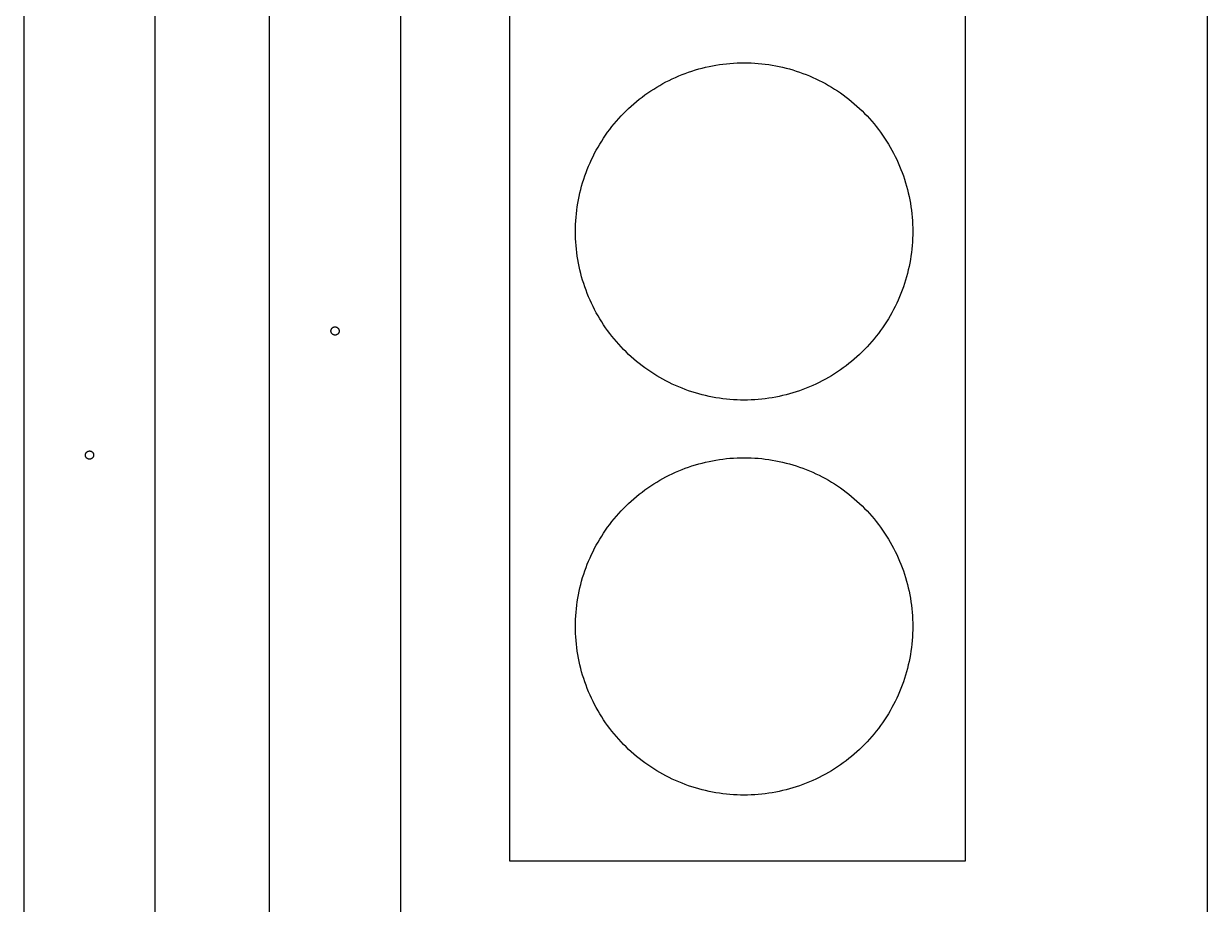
# Model space of a CAD drawing. Extents: x 0 to 2439, y 0 to 1219.
# Drawn here: x 1640 to 2096.8, y 436.4 to 776.2 of the extents above; entities that cross this region are included whole.
import ezdxf

# ---------------------------------------------------------------- set-up
doc = ezdxf.new("R2010")
doc.units = 0
doc.layers.add('Layer_1', color=7, linetype='CONTINUOUS')

msp = doc.modelspace()

# ---------------------------------------------------------------- linework, layer by layer
at = {"layer": 'Layer_1', "color": 7}
for p, q in [((1640.011113, 1143.141111), (1640.011113, 76.341111)), ((1690.811113, 76.341111), (1690.811113, 1143.141111)), ((1734.769013, 962.435808), (1734.769013, 403.635808)), ((1785.569013, 408.124807), (1785.569013, 962.435808)), ((1827.528674, 933.844039), (1827.528674, 453.154119)), ((2003.423674, 453.154119), (2003.423674, 933.844039)), ((2096.775407, 874.52001), (2096.775407, 320.209009)), ((1897.902986, 757.944128), (1899.203776, 758.354112)), ((1899.203776, 758.354112), (1900.512864, 758.734124)), ((1900.512864, 758.734124), (1901.829572, 759.084108)), ((1901.829572, 759.084108), (1903.153364, 759.414111)), ((1903.153364, 759.414111), (1904.483674, 759.704122)), ((1904.483674, 759.704122), (1905.819968, 759.974124)), ((1905.819968, 759.974124), (1907.161568, 760.214126)), ((1907.161568, 760.214126), (1908.507966, 760.434118)), ((1908.507966, 760.434118), (1909.858568, 760.61412)), ((1909.858568, 760.61412), (1911.212671, 760.774111)), ((1911.212671, 760.774111), (1912.569764, 760.904131)), ((1912.569764, 760.904131), (1913.929285, 761.004122)), ((1913.929285, 761.004122), (1915.290584, 761.074114)), ((1915.290584, 761.074114), (1916.653068, 761.114133)), ((1916.653068, 761.114133), (1918.016174, 761.12401)), ((1918.016174, 761.124123), (1919.379279, 761.114246)), ((1919.379279, 761.114133), (1920.741763, 761.074114)), ((1920.741763, 761.074114), (1922.103062, 761.004122)), ((1922.103062, 761.004122), (1923.462583, 760.904131)), ((1923.462583, 760.904131), (1924.819676, 760.774111)), ((1924.819676, 760.774111), (1926.173779, 760.61412)), ((1926.173779, 760.61412), (1927.524381, 760.434118)), ((1927.524381, 760.434118), (1928.870666, 760.214126)), ((1928.870666, 760.214126), (1930.212689, 759.974124)), ((1930.212689, 759.974124), (1931.548673, 759.704122)), ((1931.548673, 759.704122), (1932.878673, 759.414111)), ((1932.878673, 759.414111), (1934.202662, 759.084108)), ((1934.202662, 759.084108), (1935.51968, 758.734124)), ((1935.51968, 758.734124), (1936.828684, 758.354112)), ((1936.828684, 758.354112), (1938.129672, 757.944128)), ((1886.659986, 753.07413), (1887.861378, 753.724116)), ((1887.861378, 753.724116), (1889.075978, 754.34413)), ((1889.075978, 754.34413), (1890.303278, 754.934115)), ((1890.303278, 754.934115), (1891.542685, 755.504119)), ((1891.542685, 755.504119), (1892.793776, 756.044123)), ((1892.793776, 756.044123), (1894.055874, 756.554127)), ((1894.055874, 756.554127), (1895.32847, 757.044121)), ((1895.32847, 757.044121), (1896.611086, 757.504115)), ((1896.611086, 757.504115), (1897.902986, 757.944128)), ((1938.129672, 757.944128), (1939.421685, 757.504115)), ((1939.421685, 757.504115), (1940.703679, 757.044121)), ((1940.703679, 757.044121), (1941.976671, 756.554127)), ((1941.976671, 756.554127), (1943.238684, 756.044123)), ((1943.238684, 756.044123), (1944.489662, 755.504119)), ((1944.489662, 755.504119), (1945.728674, 754.934115)), ((1945.728674, 754.934115), (1946.95668, 754.34413)), ((1946.95668, 754.34413), (1948.170687, 753.724116)), ((1948.170687, 753.724116), (1949.372671, 753.07413)), ((1879.758665, 748.694125), (1880.869887, 749.484122)), ((1880.869887, 749.484122), (1881.99728, 750.254109)), ((1881.99728, 750.254109), (1883.140562, 750.994124)), ((1883.140562, 750.994124), (1884.299085, 751.714129)), ((1884.299085, 751.714129), (1885.472367, 752.404106)), ((1885.472367, 752.404106), (1886.659986, 753.07413)), ((1949.372671, 753.07413), (1950.55967, 752.404106)), ((1950.55967, 752.404106), (1951.733686, 751.714129)), ((1951.733686, 751.714129), (1952.891672, 750.994124)), ((1952.891672, 750.994124), (1954.034672, 750.254109)), ((1954.034672, 750.254109), (1955.162686, 749.484122)), ((1955.162686, 749.484122), (1956.273682, 748.694125)), ((1874.464176, 744.414112), (1875.486668, 745.314119)), ((1875.486668, 745.314119), (1876.52787, 746.194116)), ((1876.52787, 746.194116), (1877.587163, 747.054132)), ((1877.587163, 747.054132), (1878.664377, 747.884119)), ((1878.664377, 747.884119), (1879.758665, 748.694125)), ((1956.273682, 748.694125), (1957.367688, 747.884119)), ((1957.367688, 747.884119), (1958.444676, 747.054132)), ((1958.444676, 747.054132), (1959.504675, 746.194116)), ((1959.504675, 746.194116), (1960.54568, 745.314119)), ((1960.54568, 745.314119), (1961.568679, 744.414112)), ((1869.646784, 739.594124), (1870.569369, 740.594122)), ((1870.569369, 740.594122), (1871.512979, 741.584129)), ((1871.512979, 741.584129), (1872.47688, 742.544108)), ((1872.47688, 742.544108), (1873.460679, 743.484106)), ((1873.460679, 743.484106), (1874.464176, 744.414112)), ((1961.568679, 744.414112), (1962.571668, 743.484106)), ((1962.571668, 743.484106), (1963.555664, 742.544108)), ((1963.555664, 742.544108), (1964.519679, 741.584129)), ((1964.519679, 741.584129), (1965.462668, 740.594122)), ((1965.462668, 740.594122), (1966.385676, 739.594124)), ((1865.359264, 734.294132), (1866.172064, 735.394121)), ((1866.172064, 735.394121), (1867.007583, 736.474129)), ((1867.007583, 736.474129), (1867.865369, 737.534127)), ((1867.865369, 737.534127), (1868.745282, 738.574116)), ((1868.745282, 738.574116), (1869.646784, 739.594124)), ((1966.385676, 739.594124), (1967.28667, 738.574116)), ((1967.28667, 738.574116), (1968.166667, 737.534127)), ((1968.166667, 737.534127), (1969.024679, 736.474129)), ((1969.024679, 736.474129), (1969.860678, 735.394121)), ((1969.860678, 735.394121), (1970.672688, 734.294132)), ((1862.342676, 729.754107), (1863.060988, 730.914125)), ((1863.060988, 730.914125), (1863.803373, 732.064124)), ((1863.803373, 732.064124), (1864.569578, 733.184123)), ((1864.569578, 733.184123), (1865.359264, 734.294132)), ((1970.672688, 734.294132), (1971.462684, 733.184123)), ((1971.462684, 733.184123), (1972.228664, 732.064124)), ((1972.228664, 732.064124), (1972.97167, 730.914125)), ((1972.97167, 730.914125), (1973.689672, 729.754107)), ((1860.33537, 726.194128), (1860.97957, 727.394109)), ((1860.97957, 727.394109), (1861.648776, 728.584127)), ((1861.648776, 728.584127), (1862.342676, 729.754107)), ((1973.689672, 729.754107), (1974.383684, 728.584127)), ((1974.383684, 728.584127), (1975.052664, 727.394109)), ((1975.052664, 727.394109), (1975.696667, 726.194128)), ((1858.014374, 721.264129), (1858.555761, 722.51412)), ((1858.555761, 722.51412), (1859.123282, 723.754119)), ((1859.123282, 723.754119), (1859.71657, 724.984128)), ((1859.71657, 724.984128), (1860.33537, 726.194128)), ((1975.696667, 726.194128), (1976.315665, 724.984128)), ((1976.315665, 724.984128), (1976.90867, 723.754119)), ((1976.90867, 723.754119), (1977.47667, 722.51412)), ((1977.47667, 722.51412), (1978.017662, 721.264129)), ((1856.114285, 716.154129), (1856.549077, 717.44411)), ((1856.549077, 717.44411), (1857.010764, 718.73412)), ((1857.010764, 718.73412), (1857.499375, 720.00412)), ((1857.499375, 720.00412), (1858.014374, 721.264129)), ((1978.017662, 721.264129), (1978.532661, 720.00412)), ((1978.532661, 720.00412), (1979.021668, 718.73412)), ((1979.021668, 718.73412), (1979.483666, 717.44411)), ((1979.483666, 717.44411), (1979.917667, 716.154129)), ((1854.973486, 712.224128), (1855.326377, 713.54411)), ((1855.326377, 713.54411), (1855.706672, 714.854129)), ((1855.706672, 714.854129), (1856.114285, 716.154129)), ((1979.917667, 716.154129), (1980.325676, 714.854129)), ((1980.325676, 714.854129), (1980.705688, 713.54411)), ((1980.705688, 713.54411), (1981.058663, 712.224128)), ((1853.840167, 706.894107), (1854.08158, 708.234127)), ((1854.08158, 708.234127), (1854.350989, 709.574118)), ((1854.350989, 709.574118), (1854.648366, 710.904118)), ((1854.648366, 710.904118), (1854.973486, 712.224128)), ((1981.058663, 712.224128), (1981.38367, 710.904118)), ((1981.38367, 710.904118), (1981.681669, 709.574118)), ((1981.681669, 709.574118), (1981.950683, 708.234127)), ((1981.950683, 708.234127), (1982.192688, 706.894107)), ((1853.285177, 702.844106), (1853.441866, 704.204106)), ((1853.441866, 704.204106), (1853.626863, 705.554116)), ((1853.626863, 705.554116), (1853.840167, 706.894107)), ((1982.192688, 706.894107), (1982.405682, 705.554116)), ((1982.405682, 705.554116), (1982.590678, 704.204106)), ((1982.590678, 704.204106), (1982.746662, 702.844106)), ((1852.985767, 698.764132), (1853.057085, 700.124132)), ((1853.057085, 700.124132), (1853.156963, 701.484105)), ((1853.156963, 701.484105), (1853.285177, 702.844106)), ((1982.746662, 702.844106), (1982.875666, 701.484105)), ((1982.875666, 701.484105), (1982.975686, 700.124132)), ((1982.975686, 700.124132), (1983.046665, 698.764132)), ((1852.942982, 694.674111), (1852.928589, 696.04413)), ((1852.928674, 696.04413), (1852.943067, 697.404131)), ((1852.942982, 697.404131), (1852.985767, 698.764132)), ((1852.985767, 693.31411), (1852.942982, 694.674111)), ((1983.046665, 698.764132), (1983.089675, 697.404131)), ((1983.089675, 694.674111), (1983.046665, 693.31411)), ((1983.103674, 696.04413), (1983.089562, 694.674111)), ((1983.089675, 697.404131), (1983.103786, 696.04413)), ((1853.057085, 691.95411), (1852.985767, 693.31411)), ((1853.156963, 690.594109), (1853.057085, 691.95411)), ((1853.285177, 689.234108), (1853.156963, 690.594109)), ((1982.875666, 690.594109), (1982.746662, 689.234108)), ((1982.975686, 691.95411), (1982.875666, 690.594109)), ((1983.046665, 693.31411), (1982.975686, 691.95411)), ((1853.441866, 687.884126), (1853.285177, 689.234108)), ((1853.626863, 686.534116), (1853.441866, 687.884126)), ((1853.840167, 685.184106), (1853.626863, 686.534116)), ((1854.08158, 683.844115), (1853.840167, 685.184106)), ((1982.192688, 685.184106), (1981.950683, 683.844115)), ((1982.405682, 686.534116), (1982.192688, 685.184106)), ((1982.590678, 687.884126), (1982.405682, 686.534116)), ((1982.746662, 689.234108), (1982.590678, 687.884126)), ((1854.350989, 682.514115), (1854.08158, 683.844115)), ((1854.648366, 681.174124), (1854.350989, 682.514115)), ((1854.973486, 679.854114), (1854.648366, 681.174124)), ((1981.38367, 681.174124), (1981.058663, 679.854114)), ((1981.681669, 682.514115), (1981.38367, 681.174124)), ((1981.950683, 683.844115), (1981.681669, 682.514115)), ((1855.326377, 678.534132), (1854.973486, 679.854114)), ((1855.706672, 677.234132), (1855.326377, 678.534132)), ((1856.114285, 675.924113), (1855.706672, 677.234132)), ((1980.325676, 677.234132), (1979.917667, 675.924113)), ((1980.705688, 678.534132), (1980.325676, 677.234132)), ((1981.058663, 679.854114), (1980.705688, 678.534132)), ((1856.549077, 674.634132), (1856.114285, 675.924113)), ((1857.010764, 673.354113), (1856.549077, 674.634132)), ((1857.499375, 672.084113), (1857.010764, 673.354113)), ((1858.014374, 670.824132), (1857.499375, 672.084113)), ((1978.532661, 672.084113), (1978.017662, 670.824132)), ((1979.021668, 673.354113), (1978.532661, 672.084113)), ((1979.483666, 674.634132), (1979.021668, 673.354113)), ((1979.917667, 675.924113), (1979.483666, 674.634132)), ((1858.555761, 669.564122), (1858.014374, 670.824132)), ((1859.123282, 668.324123), (1858.555761, 669.564122)), ((1859.71657, 667.104132), (1859.123282, 668.324123)), ((1860.33537, 665.884114), (1859.71657, 667.104132)), ((1976.315665, 667.104132), (1975.696667, 665.884114)), ((1976.90867, 668.324123), (1976.315665, 667.104132)), ((1977.47667, 669.564122), (1976.90867, 668.324123)), ((1978.017662, 670.824132), (1977.47667, 669.564122)), ((1860.97957, 664.684105), (1860.33537, 665.884114)), ((1861.648776, 663.494115), (1860.97957, 664.684105)), ((1862.342676, 662.324106), (1861.648776, 663.494115)), ((1863.060988, 661.164117), (1862.342676, 662.324106)), ((1973.689672, 662.324106), (1972.97167, 661.164117)), ((1974.383684, 663.494115), (1973.689672, 662.324106)), ((1975.052664, 664.684105), (1974.383684, 663.494115)), ((1975.696667, 665.884114), (1975.052664, 664.684105)), ((1758.58902, 657.76882), (1758.598898, 657.867795)), ((1758.58902, 657.6688), (1758.58902, 657.76882)), ((1758.599011, 657.867795), (1758.619049, 657.965811)), ((1758.619021, 657.965811), (1758.649021, 658.062811)), ((1758.649021, 658.062811), (1758.679021, 658.157807)), ((1758.679021, 658.157807), (1758.709021, 658.250799)), ((1758.709021, 658.250799), (1758.749012, 658.341815)), ((1758.749012, 658.341815), (1758.799022, 658.429812)), ((1758.799022, 658.429812), (1758.849003, 658.514818)), ((1758.849003, 658.514818), (1758.909004, 658.595815)), ((1758.909004, 658.595815), (1758.969004, 658.672806)), ((1758.969004, 658.672806), (1759.039024, 658.746804)), ((1759.039024, 658.746804), (1759.109015, 658.815808)), ((1759.109015, 658.815808), (1759.189025, 658.879816)), ((1759.189025, 658.879816), (1759.269007, 658.939816)), ((1759.269007, 658.939816), (1759.349017, 658.993805)), ((1759.349017, 658.993805), (1759.439017, 659.042799)), ((1759.439017, 659.042799), (1759.529018, 659.08581)), ((1759.529018, 659.08581), (1759.619019, 659.123797)), ((1759.619019, 659.123797), (1759.71901, 659.155801)), ((1759.71901, 659.155801), (1759.809011, 659.181765)), ((1759.809011, 659.181793), (1759.909002, 659.200702)), ((1759.909002, 659.200815), (1760.009021, 659.214926)), ((1760.009021, 659.214813), (1760.109013, 659.221869)), ((1760.109013, 659.221813), (1760.209004, 659.221813)), ((1760.209004, 659.2228), (1760.309024, 659.21772)), ((1760.309024, 659.217805), (1760.409015, 659.205669)), ((1760.409015, 659.205811), (1760.499016, 659.188877)), ((1760.499016, 659.188821), (1760.599007, 659.164832)), ((1760.599007, 659.164804), (1760.698998, 659.134803)), ((1760.698998, 659.134803), (1760.788999, 659.09882)), ((1760.788999, 659.09882), (1760.879, 659.057813)), ((1760.879, 659.057813), (1760.969, 659.010795)), ((1760.969, 659.010795), (1761.04901, 658.957794)), ((1761.04901, 658.957794), (1761.12902, 658.899797)), ((1761.12902, 658.899797), (1761.209002, 658.837793)), ((1761.209002, 658.837793), (1761.289012, 658.769805)), ((1761.289012, 658.769805), (1761.349013, 658.697811)), ((1761.349013, 658.697811), (1761.419004, 658.621808)), ((1761.419004, 658.621808), (1761.479004, 658.541798)), ((1761.479004, 658.541798), (1761.529014, 658.457809)), ((1761.529014, 658.457809), (1761.579024, 658.3708)), ((1761.579024, 658.3708), (1761.629005, 658.281815)), ((1761.629005, 658.281815), (1761.659005, 658.188795)), ((1761.659005, 658.188795), (1761.689006, 658.094815)), ((1761.689006, 658.094815), (1761.719006, 657.998803)), ((1761.719006, 657.998803), (1761.739044, 657.900815)), ((1761.739015, 657.900815), (1761.748893, 657.801811)), ((1761.749006, 657.801811), (1761.758884, 657.70182)), ((1863.803373, 660.024108), (1863.060988, 661.164117)), ((1864.569578, 658.894119), (1863.803373, 660.024108)), ((1865.359264, 657.78411), (1864.569578, 658.894119)), ((1866.172064, 656.694112), (1865.359264, 657.78411)), ((1970.672688, 657.78411), (1969.860678, 656.694112)), ((1971.462684, 658.894119), (1970.672688, 657.78411)), ((1972.228664, 660.024108), (1971.462684, 658.894119)), ((1972.97167, 661.164117), (1972.228664, 660.024108)), ((1758.58902, 657.569797), (1758.58902, 657.6688)), ((1758.599011, 657.469805), (1758.589133, 657.569797)), ((1758.609002, 657.370802), (1758.599011, 657.469805)), ((1758.629011, 657.272814), (1758.608973, 657.370802)), ((1758.659011, 657.176802), (1758.629011, 657.272814)), ((1758.689012, 657.082794), (1758.659011, 657.176802)), ((1758.719012, 656.989802), (1758.689012, 657.082794)), ((1758.769022, 656.900817), (1758.719012, 656.989802)), ((1758.819003, 656.813808), (1758.769022, 656.900817)), ((1758.869013, 656.729819), (1758.819003, 656.813808)), ((1758.929013, 656.649809), (1758.869013, 656.729819)), ((1758.999005, 656.573806), (1758.929013, 656.649809)), ((1759.059005, 656.501811), (1758.999005, 656.573806)), ((1759.139015, 656.433796), (1759.059005, 656.501811)), ((1759.209006, 656.37182), (1759.139015, 656.433796)), ((1759.299007, 656.313795), (1759.209006, 656.37182)), ((1759.379017, 656.260793), (1759.299007, 656.313795)), ((1759.469017, 656.213803), (1759.379017, 656.260793)), ((1759.559018, 656.172797), (1759.469017, 656.213803)), ((1759.649019, 656.136813), (1759.559018, 656.172797)), ((1759.74901, 656.106813), (1759.649019, 656.136813)), ((1759.839011, 656.082796), (1759.74901, 656.106785)), ((1759.939002, 656.065806), (1759.839011, 656.082739)), ((1760.039022, 656.053812), (1759.939002, 656.065947)), ((1760.139013, 656.048816), (1760.039022, 656.053896)), ((1760.239004, 656.049804), (1760.139013, 656.049804)), ((1760.339024, 656.056803), (1760.239004, 656.049748)), ((1760.439015, 656.070801), (1760.339024, 656.05669)), ((1760.539007, 656.089795), (1760.439015, 656.070886)), ((1760.629007, 656.115816), (1760.539007, 656.089851)), ((1760.728999, 656.14782), (1760.629007, 656.115816)), ((1760.818999, 656.185807), (1760.728999, 656.14782)), ((1760.909, 656.228818), (1760.818999, 656.185807)), ((1760.999001, 656.277811), (1760.909, 656.228818)), ((1761.079011, 656.331801), (1760.999001, 656.277811)), ((1761.159021, 656.391801), (1761.079011, 656.331801)), ((1761.239002, 656.455809), (1761.159021, 656.391801)), ((1761.309022, 656.524812), (1761.239002, 656.455809)), ((1761.379013, 656.598811), (1761.309022, 656.524812)), ((1761.439013, 656.675801), (1761.379013, 656.598811)), ((1761.499014, 656.756799), (1761.439013, 656.675801)), ((1761.549023, 656.841804), (1761.499014, 656.756799)), ((1761.599005, 656.929801), (1761.549023, 656.841804)), ((1761.639024, 657.020818), (1761.599005, 656.929801)), ((1761.669024, 657.11381), (1761.639024, 657.020818)), ((1761.699025, 657.208806), (1761.669024, 657.11381)), ((1761.729025, 657.305806), (1761.699025, 657.208806)), ((1761.749006, 657.403793), (1761.728968, 657.305806)), ((1761.758997, 657.502797), (1761.749119, 657.403793)), ((1761.758997, 657.70182), (1761.758997, 657.602817)), ((1761.758997, 657.602817), (1761.758997, 657.502797)), ((1867.007583, 655.614132), (1866.172064, 656.694112)), ((1867.865369, 654.554105), (1867.007583, 655.614132)), ((1868.745282, 653.514116), (1867.865369, 654.554105)), ((1869.646784, 652.494109), (1868.745282, 653.514116)), ((1967.28667, 653.514116), (1966.385676, 652.494109)), ((1968.166667, 654.554105), (1967.28667, 653.514116)), ((1969.024679, 655.614132), (1968.166667, 654.554105)), ((1969.860678, 656.694112), (1969.024679, 655.614132)), ((1870.569369, 651.48412), (1869.646784, 652.494109)), ((1871.512979, 650.504132), (1870.569369, 651.48412)), ((1872.47688, 649.534106), (1871.512979, 650.504132)), ((1873.460679, 648.594108), (1872.47688, 649.534106)), ((1963.555664, 649.534106), (1962.571668, 648.594108)), ((1964.519679, 650.504132), (1963.555664, 649.534106)), ((1965.462668, 651.48412), (1964.519679, 650.504132)), ((1966.385676, 652.494109), (1965.462668, 651.48412)), ((1874.464176, 647.67412), (1873.460679, 648.594108)), ((1875.486668, 646.774114), (1874.464176, 647.67412)), ((1876.52787, 645.894116), (1875.486668, 646.774114)), ((1877.587163, 645.034129), (1876.52787, 645.894116)), ((1878.664377, 644.194123), (1877.587163, 645.034129)), ((1879.758665, 643.384117), (1878.664377, 644.194123)), ((1957.367688, 644.194123), (1956.273682, 643.384117)), ((1958.444676, 645.034129), (1957.367688, 644.194123)), ((1959.504675, 645.894116), (1958.444676, 645.034129)), ((1960.54568, 646.774114), (1959.504675, 645.894116)), ((1961.568679, 647.67412), (1960.54568, 646.774114)), ((1962.571668, 648.594108), (1961.568679, 647.67412)), ((1880.869887, 642.59412), (1879.758665, 643.384117)), ((1881.99728, 641.824105), (1880.869887, 642.59412)), ((1883.140562, 641.084118), (1881.99728, 641.824105)), ((1884.299085, 640.364113), (1883.140562, 641.084118)), ((1885.472367, 639.674108), (1884.299085, 640.364113)), ((1886.659986, 639.004112), (1885.472367, 639.674108)), ((1950.55967, 639.674108), (1949.372671, 639.004112)), ((1951.733686, 640.364113), (1950.55967, 639.674108)), ((1952.891672, 641.084118), (1951.733686, 640.364113)), ((1954.034672, 641.824105), (1952.891672, 641.084118)), ((1955.162686, 642.59412), (1954.034672, 641.824105)), ((1956.273682, 643.384117), (1955.162686, 642.59412)), ((1887.861378, 638.364117), (1886.659986, 639.004112)), ((1889.075978, 637.744131), (1887.861378, 638.364117)), ((1890.303278, 637.144127), (1889.075978, 637.744131)), ((1891.542685, 636.584113), (1890.303278, 637.144127)), ((1892.793776, 636.044109), (1891.542685, 636.584113)), ((1894.055874, 635.524115), (1892.793776, 636.044109)), ((1895.32847, 635.034121), (1894.055874, 635.524115)), ((1896.611086, 634.574127), (1895.32847, 635.034121)), ((1940.703679, 635.034121), (1939.421685, 634.574127)), ((1941.976671, 635.524115), (1940.703679, 635.034121)), ((1943.238684, 636.044109), (1941.976671, 635.524115)), ((1944.489662, 636.584113), (1943.238684, 636.044109)), ((1945.728674, 637.144127), (1944.489662, 636.584113)), ((1946.95668, 637.744131), (1945.728674, 637.144127)), ((1948.170687, 638.364117), (1946.95668, 637.744131)), ((1949.372671, 639.004112), (1948.170687, 638.364117)), ((1897.902986, 634.144133), (1896.611086, 634.574127)), ((1899.203776, 633.73412), (1897.902986, 634.144133)), ((1900.512864, 633.354108), (1899.203776, 633.73412)), ((1901.829572, 632.994106), (1900.512864, 633.354108)), ((1903.153364, 632.674122), (1901.829572, 632.994106)), ((1904.483674, 632.37412), (1903.153364, 632.674122)), ((1905.819968, 632.104118), (1904.483674, 632.37412)), ((1907.161568, 631.864116), (1905.819968, 632.104118)), ((1908.507966, 631.654114), (1907.161568, 631.864116)), ((1909.858568, 631.464122), (1908.507966, 631.654114)), ((1911.212671, 631.314121), (1909.858568, 631.464122)), ((1912.569764, 631.18413), (1911.212671, 631.314121)), ((1913.929285, 631.08411), (1912.569764, 631.18413)), ((1915.290584, 631.014119), (1913.929285, 631.08411)), ((1916.653068, 630.964109), (1915.290584, 631.014119)), ((1918.016174, 630.954119), (1916.653068, 630.963996)), ((1919.379279, 630.964109), (1918.016174, 630.954119)), ((1920.741763, 631.014119), (1919.379279, 630.964109)), ((1922.103062, 631.08411), (1920.741763, 631.014119)), ((1923.462583, 631.18413), (1922.103062, 631.08411)), ((1924.819676, 631.314121), (1923.462583, 631.18413)), ((1926.173779, 631.464122), (1924.819676, 631.314121)), ((1927.524381, 631.654114), (1926.173779, 631.464122)), ((1928.870666, 631.864116), (1927.524381, 631.654114)), ((1930.212689, 632.104118), (1928.870666, 631.864116)), ((1931.548673, 632.37412), (1930.212689, 632.104118)), ((1932.878673, 632.674122), (1931.548673, 632.37412)), ((1934.202662, 632.994106), (1932.878673, 632.674122)), ((1935.51968, 633.354108), (1934.202662, 632.994106)), ((1936.828684, 633.73412), (1935.51968, 633.354108)), ((1938.129672, 634.144133), (1936.828684, 633.73412)), ((1939.421685, 634.574127), (1938.129672, 634.144133)), ((1663.83112, 609.874122), (1663.840998, 609.973098)), ((1663.83112, 609.774103), (1663.83112, 609.874122)), ((1663.83112, 609.675099), (1663.83112, 609.774103)), ((1663.841111, 609.575108), (1663.831233, 609.675099)), ((1663.841111, 609.973098), (1663.861149, 610.071114)), ((1663.851102, 609.476104), (1663.841111, 609.575108)), ((1663.871111, 609.379105), (1663.851074, 609.476104)), ((1663.861121, 610.071114), (1663.891121, 610.168113)), ((1663.901112, 609.282105), (1663.871111, 609.379105)), ((1663.891121, 610.168113), (1663.921121, 610.263109)), ((1663.931112, 609.188097), (1663.901112, 609.282105)), ((1663.921121, 610.263109), (1663.951121, 610.356102)), ((1663.961112, 609.095104), (1663.931112, 609.188097)), ((1663.951121, 610.356102), (1663.991112, 610.447118)), ((1664.011122, 609.00612), (1663.961112, 609.095104)), ((1663.991112, 610.447118), (1664.041122, 610.535115)), ((1664.061103, 608.919111), (1664.011122, 609.00612)), ((1664.041122, 610.535115), (1664.091104, 610.62012)), ((1664.111113, 608.835121), (1664.061103, 608.919111)), ((1664.091104, 610.62012), (1664.151104, 610.701118)), ((1664.171114, 608.755111), (1664.111113, 608.835121)), ((1664.151104, 610.701118), (1664.211104, 610.778108)), ((1664.241105, 608.679109), (1664.171114, 608.755111)), ((1664.211104, 610.778108), (1664.281124, 610.852107)), ((1664.301105, 608.607114), (1664.241105, 608.679109)), ((1664.281124, 610.852107), (1664.351115, 610.92111)), ((1664.381115, 608.539098), (1664.301105, 608.607114)), ((1664.351115, 610.92111), (1664.431125, 610.985118)), ((1664.451106, 608.477122), (1664.381115, 608.539098)), ((1664.431125, 610.985118), (1664.511107, 611.045119)), ((1664.541107, 608.419098), (1664.451106, 608.477122)), ((1664.511107, 611.045119), (1664.591117, 611.099108)), ((1664.621117, 608.366096), (1664.541107, 608.419098)), ((1664.591117, 611.099108), (1664.681117, 611.148102)), ((1664.711118, 608.319106), (1664.621117, 608.366096)), ((1664.681117, 611.148102), (1664.771118, 611.191112)), ((1664.801118, 608.278099), (1664.711118, 608.319106)), ((1664.771118, 611.191112), (1664.861119, 611.2291)), ((1664.891119, 608.242116), (1664.801118, 608.278099)), ((1664.861119, 611.2291), (1664.96111, 611.261104)), ((1664.99111, 608.212116), (1664.891119, 608.242116)), ((1664.96111, 611.261104), (1665.051111, 611.287068)), ((1665.081111, 608.188099), (1664.99111, 608.212088)), ((1665.051111, 611.287096), (1665.151102, 611.306005)), ((1665.181102, 608.171109), (1665.081111, 608.188042)), ((1665.151102, 611.306118), (1665.251122, 611.320229)), ((1665.281122, 608.159114), (1665.181102, 608.17125)), ((1665.251122, 611.320116), (1665.351113, 611.327172)), ((1665.381113, 608.154119), (1665.281122, 608.159199)), ((1665.351113, 611.327115), (1665.451104, 611.327115)), ((1665.481104, 608.155107), (1665.381113, 608.155107)), ((1665.451104, 611.328103), (1665.551124, 611.323023)), ((1665.581124, 608.162106), (1665.481104, 608.15505)), ((1665.551124, 611.323108), (1665.651115, 611.310972)), ((1665.681115, 608.176104), (1665.581124, 608.161993)), ((1665.651115, 611.311113), (1665.741116, 611.29418)), ((1665.781107, 608.195098), (1665.681115, 608.176189)), ((1665.741116, 611.294124), (1665.841107, 611.270135)), ((1665.871107, 608.221119), (1665.781107, 608.195154)), ((1665.841107, 611.270106), (1665.941098, 611.240106)), ((1665.971099, 608.253123), (1665.871107, 608.221119)), ((1665.941098, 611.240106), (1666.031099, 611.204123)), ((1666.061099, 608.29111), (1665.971099, 608.253123)), ((1666.031099, 611.204123), (1666.1211, 611.163116)), ((1666.1511, 608.33412), (1666.061099, 608.29111)), ((1666.1211, 611.163116), (1666.2111, 611.116098)), ((1666.241101, 608.383114), (1666.1511, 608.33412)), ((1666.2111, 611.116098), (1666.29111, 611.063096)), ((1666.321111, 608.437103), (1666.241101, 608.383114)), ((1666.29111, 611.063096), (1666.37112, 611.006116)), ((1666.401121, 608.497104), (1666.321111, 608.437103)), ((1666.37112, 611.006116), (1666.451102, 610.943096)), ((1666.481102, 608.561112), (1666.401121, 608.497104)), ((1666.451102, 610.943096), (1666.531112, 610.875108)), ((1666.551122, 608.630115), (1666.481102, 608.561112)), ((1666.531112, 610.875108), (1666.591113, 610.803113)), ((1666.621113, 608.704114), (1666.551122, 608.630115)), ((1666.591113, 610.803113), (1666.661104, 610.727111)), ((1666.681113, 608.781104), (1666.621113, 608.704114)), ((1666.661104, 610.727111), (1666.721104, 610.647101)), ((1666.741114, 608.863118), (1666.681113, 608.781104)), ((1666.721104, 610.647101), (1666.771114, 610.563112)), ((1666.791124, 608.947107), (1666.741114, 608.863118)), ((1666.771114, 610.563112), (1666.821124, 610.477118)), ((1666.841105, 609.035104), (1666.791124, 608.947107)), ((1666.821124, 610.477118), (1666.871105, 610.387118)), ((1666.881124, 609.126121), (1666.841105, 609.035104)), ((1666.871105, 610.387118), (1666.901106, 610.294097)), ((1666.911124, 609.219113), (1666.881124, 609.126121)), ((1666.901106, 610.294097), (1666.931106, 610.200117)), ((1666.941125, 609.314109), (1666.911124, 609.219113)), ((1666.931106, 610.200117), (1666.961106, 610.104105)), ((1666.971125, 609.411109), (1666.941125, 609.314109)), ((1666.961106, 610.104105), (1666.981144, 610.006118)), ((1666.991106, 609.509096), (1666.971068, 609.411109)), ((1666.981116, 610.006118), (1666.990993, 609.907114)), ((1666.991106, 609.907114), (1667.000984, 609.808111)), ((1667.001097, 609.6081), (1666.991219, 609.509096)), ((1667.001097, 609.808111), (1667.001097, 609.708119)), ((1667.001097, 609.708119), (1667.001097, 609.6081)), ((1904.483674, 607.304122), (1905.819968, 607.574124)), ((1905.819968, 607.574124), (1907.161568, 607.814126)), ((1907.161568, 607.814126), (1908.507966, 608.034118)), ((1908.507966, 608.034118), (1909.858568, 608.21412)), ((1909.858568, 608.21412), (1911.212671, 608.374111)), ((1911.212671, 608.374111), (1912.569764, 608.504131)), ((1912.569764, 608.504131), (1913.929285, 608.604122)), ((1913.929285, 608.604122), (1915.290584, 608.674114)), ((1915.290584, 608.674114), (1916.653068, 608.714133)), ((1916.653068, 608.714133), (1918.016174, 608.72401)), ((1918.016174, 608.724123), (1919.379279, 608.714246)), ((1919.379279, 608.714133), (1920.741763, 608.674114)), ((1920.741763, 608.674114), (1922.103062, 608.604122)), ((1922.103062, 608.604122), (1923.462583, 608.504131)), ((1923.462583, 608.504131), (1924.819676, 608.374111)), ((1924.819676, 608.374111), (1926.173779, 608.21412)), ((1926.173779, 608.21412), (1927.524381, 608.034118)), ((1927.524381, 608.034118), (1928.870666, 607.814126)), ((1928.870666, 607.814126), (1930.212689, 607.574124)), ((1930.212689, 607.574124), (1931.548673, 607.304122)), ((1890.303278, 602.534115), (1891.542685, 603.104119)), ((1891.542685, 603.104119), (1892.793776, 603.644123)), ((1892.793776, 603.644123), (1894.055874, 604.154127)), ((1894.055874, 604.154127), (1895.32847, 604.644121)), ((1895.32847, 604.644121), (1896.611086, 605.104115)), ((1896.611086, 605.104115), (1897.902986, 605.544128)), ((1897.902986, 605.544128), (1899.203776, 605.954112)), ((1899.203776, 605.954112), (1900.512864, 606.334124)), ((1900.512864, 606.334124), (1901.829572, 606.684108)), ((1901.829572, 606.684108), (1903.153364, 607.014111)), ((1903.153364, 607.014111), (1904.483674, 607.304122)), ((1931.548673, 607.304122), (1932.878673, 607.014111)), ((1932.878673, 607.014111), (1934.202662, 606.684108)), ((1934.202662, 606.684108), (1935.51968, 606.334124)), ((1935.51968, 606.334124), (1936.828684, 605.954112)), ((1936.828684, 605.954112), (1938.129672, 605.544128)), ((1938.129672, 605.544128), (1939.421685, 605.104115)), ((1939.421685, 605.104115), (1940.703679, 604.644121)), ((1940.703679, 604.644121), (1941.976671, 604.154127)), ((1941.976671, 604.154127), (1943.238684, 603.644123)), ((1943.238684, 603.644123), (1944.489662, 603.104119)), ((1944.489662, 603.104119), (1945.728674, 602.534115)), ((1881.99728, 597.854109), (1883.140562, 598.594124)), ((1883.140562, 598.594124), (1884.299085, 599.314129)), ((1884.299085, 599.314129), (1885.472367, 600.004106)), ((1885.472367, 600.004106), (1886.659986, 600.67413)), ((1886.659986, 600.67413), (1887.861378, 601.324116)), ((1887.861378, 601.324116), (1889.075978, 601.94413)), ((1889.075978, 601.94413), (1890.303278, 602.534115)), ((1945.728674, 602.534115), (1946.95668, 601.94413)), ((1946.95668, 601.94413), (1948.170687, 601.324116)), ((1948.170687, 601.324116), (1949.372671, 600.67413)), ((1949.372671, 600.67413), (1950.55967, 600.004106)), ((1950.55967, 600.004106), (1951.733686, 599.314129)), ((1951.733686, 599.314129), (1952.891672, 598.594124)), ((1952.891672, 598.594124), (1954.034672, 597.854109)), ((1875.486668, 592.914119), (1876.52787, 593.794116)), ((1876.52787, 593.794116), (1877.587163, 594.654132)), ((1877.587163, 594.654132), (1878.664377, 595.484119)), ((1878.664377, 595.484119), (1879.758665, 596.294125)), ((1879.758665, 596.294125), (1880.869887, 597.084122)), ((1880.869887, 597.084122), (1881.99728, 597.854109)), ((1954.034672, 597.854109), (1955.162686, 597.084122)), ((1955.162686, 597.084122), (1956.273682, 596.294125)), ((1956.273682, 596.294125), (1957.367688, 595.484119)), ((1957.367688, 595.484119), (1958.444676, 594.654132)), ((1958.444676, 594.654132), (1959.504675, 593.794116)), ((1959.504675, 593.794116), (1960.54568, 592.914119)), ((1871.512979, 589.184129), (1872.47688, 590.144108)), ((1872.47688, 590.144108), (1873.460679, 591.084106)), ((1873.460679, 591.084106), (1874.464176, 592.014112)), ((1874.464176, 592.014112), (1875.486668, 592.914119)), ((1960.54568, 592.914119), (1961.568679, 592.014112)), ((1961.568679, 592.014112), (1962.571668, 591.084106)), ((1962.571668, 591.084106), (1963.555664, 590.144108)), ((1963.555664, 590.144108), (1964.519679, 589.184129)), ((1867.007583, 584.074129), (1867.865369, 585.134127)), ((1867.865369, 585.134127), (1868.745282, 586.174116)), ((1868.745282, 586.174116), (1869.646784, 587.194124)), ((1869.646784, 587.194124), (1870.569369, 588.194122)), ((1870.569369, 588.194122), (1871.512979, 589.184129)), ((1964.519679, 589.184129), (1965.462668, 588.194122)), ((1965.462668, 588.194122), (1966.385676, 587.194124)), ((1966.385676, 587.194124), (1967.28667, 586.174116)), ((1967.28667, 586.174116), (1968.166667, 585.134127)), ((1968.166667, 585.134127), (1969.024679, 584.074129)), ((1863.803373, 579.664124), (1864.569578, 580.784123)), ((1864.569578, 580.784123), (1865.359264, 581.894132)), ((1865.359264, 581.894132), (1866.172064, 582.994121)), ((1866.172064, 582.994121), (1867.007583, 584.074129)), ((1969.024679, 584.074129), (1969.860678, 582.994121)), ((1969.860678, 582.994121), (1970.672688, 581.894132)), ((1970.672688, 581.894132), (1971.462684, 580.784123)), ((1971.462684, 580.784123), (1972.228664, 579.664124)), ((1860.97957, 574.994109), (1861.648776, 576.184127)), ((1861.648776, 576.184127), (1862.342676, 577.354107)), ((1862.342676, 577.354107), (1863.060988, 578.514125)), ((1863.060988, 578.514125), (1863.803373, 579.664124)), ((1972.228664, 579.664124), (1972.97167, 578.514125)), ((1972.97167, 578.514125), (1973.689672, 577.354107)), ((1973.689672, 577.354107), (1974.383684, 576.184127)), ((1974.383684, 576.184127), (1975.052664, 574.994109)), ((1858.555761, 570.11412), (1859.123282, 571.354119)), ((1859.123282, 571.354119), (1859.71657, 572.584128)), ((1859.71657, 572.584128), (1860.33537, 573.794128)), ((1860.33537, 573.794128), (1860.97957, 574.994109)), ((1975.052664, 574.994109), (1975.696667, 573.794128)), ((1975.696667, 573.794128), (1976.315665, 572.584128)), ((1976.315665, 572.584128), (1976.90867, 571.354119)), ((1976.90867, 571.354119), (1977.47667, 570.11412)), ((1857.010764, 566.33412), (1857.499375, 567.60412)), ((1857.499375, 567.60412), (1858.014374, 568.864129)), ((1858.014374, 568.864129), (1858.555761, 570.11412)), ((1977.47667, 570.11412), (1978.017662, 568.864129)), ((1978.017662, 568.864129), (1978.532661, 567.60412)), ((1978.532661, 567.60412), (1979.021668, 566.33412)), ((1855.326377, 561.14411), (1855.706672, 562.454129)), ((1855.706672, 562.454129), (1856.114285, 563.754129)), ((1856.114285, 563.754129), (1856.549077, 565.04411)), ((1856.549077, 565.04411), (1857.010764, 566.33412)), ((1979.021668, 566.33412), (1979.483666, 565.04411)), ((1979.483666, 565.04411), (1979.917667, 563.754129)), ((1979.917667, 563.754129), (1980.325676, 562.454129)), ((1980.325676, 562.454129), (1980.705688, 561.14411)), ((1854.350989, 557.174118), (1854.648366, 558.504118)), ((1854.648366, 558.504118), (1854.973486, 559.824128)), ((1854.973486, 559.824128), (1855.326377, 561.14411)), ((1980.705688, 561.14411), (1981.058663, 559.824128)), ((1981.058663, 559.824128), (1981.38367, 558.504118)), ((1981.38367, 558.504118), (1981.681669, 557.174118)), ((1853.441866, 551.804106), (1853.626863, 553.154116)), ((1853.626863, 553.154116), (1853.840167, 554.494107)), ((1853.840167, 554.494107), (1854.08158, 555.834127)), ((1854.08158, 555.834127), (1854.350989, 557.174118)), ((1981.681669, 557.174118), (1981.950683, 555.834127)), ((1981.950683, 555.834127), (1982.192688, 554.494107)), ((1982.192688, 554.494107), (1982.405682, 553.154116)), ((1982.405682, 553.154116), (1982.590678, 551.804106)), ((1853.057085, 547.724132), (1853.156963, 549.084105)), ((1853.156963, 549.084105), (1853.285177, 550.444106)), ((1853.285177, 550.444106), (1853.441866, 551.804106)), ((1982.590678, 551.804106), (1982.746662, 550.444106)), ((1982.746662, 550.444106), (1982.875666, 549.084105)), ((1982.875666, 549.084105), (1982.975686, 547.724132)), ((1852.942982, 542.274111), (1852.928589, 543.64413)), ((1852.928674, 543.64413), (1852.943067, 545.004131)), ((1852.942982, 545.004131), (1852.985767, 546.364132)), ((1852.985767, 546.364132), (1853.057085, 547.724132)), ((1982.975686, 547.724132), (1983.046665, 546.364132)), ((1983.046665, 546.364132), (1983.089675, 545.004131)), ((1983.103674, 543.64413), (1983.089562, 542.274111)), ((1983.089675, 545.004131), (1983.103786, 543.64413)), ((1852.985767, 540.91411), (1852.942982, 542.274111)), ((1853.057085, 539.55411), (1852.985767, 540.91411)), ((1853.156963, 538.194109), (1853.057085, 539.55411)), ((1982.975686, 539.55411), (1982.875666, 538.194109)), ((1983.046665, 540.91411), (1982.975686, 539.55411)), ((1983.089675, 542.274111), (1983.046665, 540.91411)), ((1853.285177, 536.834108), (1853.156963, 538.194109)), ((1853.441866, 535.484126), (1853.285177, 536.834108)), ((1853.626863, 534.134116), (1853.441866, 535.484126)), ((1982.590678, 535.484126), (1982.405682, 534.134116)), ((1982.746662, 536.834108), (1982.590678, 535.484126)), ((1982.875666, 538.194109), (1982.746662, 536.834108)), ((1853.840167, 532.784106), (1853.626863, 534.134116)), ((1854.08158, 531.444115), (1853.840167, 532.784106)), ((1854.350989, 530.114115), (1854.08158, 531.444115)), ((1854.648366, 528.774124), (1854.350989, 530.114115)), ((1981.681669, 530.114115), (1981.38367, 528.774124)), ((1981.950683, 531.444115), (1981.681669, 530.114115)), ((1982.192688, 532.784106), (1981.950683, 531.444115)), ((1982.405682, 534.134116), (1982.192688, 532.784106)), ((1854.973486, 527.454114), (1854.648366, 528.774124)), ((1855.326377, 526.134132), (1854.973486, 527.454114)), ((1855.706672, 524.834132), (1855.326377, 526.134132)), ((1980.705688, 526.134132), (1980.325676, 524.834132)), ((1981.058663, 527.454114), (1980.705688, 526.134132)), ((1981.38367, 528.774124), (1981.058663, 527.454114)), ((1856.114285, 523.524113), (1855.706672, 524.834132)), ((1856.549077, 522.234132), (1856.114285, 523.524113)), ((1857.010764, 520.954113), (1856.549077, 522.234132)), ((1857.499375, 519.684113), (1857.010764, 520.954113)), ((1979.021668, 520.954113), (1978.532661, 519.684113)), ((1979.483666, 522.234132), (1979.021668, 520.954113)), ((1979.917667, 523.524113), (1979.483666, 522.234132)), ((1980.325676, 524.834132), (1979.917667, 523.524113)), ((1858.014374, 518.424132), (1857.499375, 519.684113)), ((1858.555761, 517.164122), (1858.014374, 518.424132)), ((1859.123282, 515.924123), (1858.555761, 517.164122)), ((1977.47667, 517.164122), (1976.90867, 515.924123)), ((1978.017662, 518.424132), (1977.47667, 517.164122)), ((1978.532661, 519.684113), (1978.017662, 518.424132)), ((1859.71657, 514.704132), (1859.123282, 515.924123)), ((1860.33537, 513.484114), (1859.71657, 514.704132)), ((1860.97957, 512.284105), (1860.33537, 513.484114)), ((1861.648776, 511.094115), (1860.97957, 512.284105)), ((1975.052664, 512.284105), (1974.383684, 511.094115)), ((1975.696667, 513.484114), (1975.052664, 512.284105)), ((1976.315665, 514.704132), (1975.696667, 513.484114)), ((1976.90867, 515.924123), (1976.315665, 514.704132)), ((1862.342676, 509.924106), (1861.648776, 511.094115)), ((1863.060988, 508.764117), (1862.342676, 509.924106)), ((1863.803373, 507.624108), (1863.060988, 508.764117)), ((1864.569578, 506.494119), (1863.803373, 507.624108)), ((1972.228664, 507.624108), (1971.462684, 506.494119)), ((1972.97167, 508.764117), (1972.228664, 507.624108)), ((1973.689672, 509.924106), (1972.97167, 508.764117)), ((1974.383684, 511.094115), (1973.689672, 509.924106)), ((1865.359264, 505.38411), (1864.569578, 506.494119)), ((1866.172064, 504.294112), (1865.359264, 505.38411)), ((1867.007583, 503.214132), (1866.172064, 504.294112)), ((1867.865369, 502.154105), (1867.007583, 503.214132)), ((1969.024679, 503.214132), (1968.166667, 502.154105)), ((1969.860678, 504.294112), (1969.024679, 503.214132)), ((1970.672688, 505.38411), (1969.860678, 504.294112)), ((1971.462684, 506.494119), (1970.672688, 505.38411)), ((1868.745282, 501.114116), (1867.865369, 502.154105)), ((1869.646784, 500.094109), (1868.745282, 501.114116)), ((1870.569369, 499.08412), (1869.646784, 500.094109)), ((1871.512979, 498.104132), (1870.569369, 499.08412)), ((1872.47688, 497.134106), (1871.512979, 498.104132)), ((1964.519679, 498.104132), (1963.555664, 497.134106)), ((1965.462668, 499.08412), (1964.519679, 498.104132)), ((1966.385676, 500.094109), (1965.462668, 499.08412)), ((1967.28667, 501.114116), (1966.385676, 500.094109)), ((1968.166667, 502.154105), (1967.28667, 501.114116)), ((1873.460679, 496.194108), (1872.47688, 497.134106)), ((1874.464176, 495.27412), (1873.460679, 496.194108)), ((1875.486668, 494.374114), (1874.464176, 495.27412)), ((1876.52787, 493.494116), (1875.486668, 494.374114)), ((1877.587163, 492.634129), (1876.52787, 493.494116)), ((1959.504675, 493.494116), (1958.444676, 492.634129)), ((1960.54568, 494.374114), (1959.504675, 493.494116)), ((1961.568679, 495.27412), (1960.54568, 494.374114)), ((1962.571668, 496.194108), (1961.568679, 495.27412)), ((1963.555664, 497.134106), (1962.571668, 496.194108)), ((1878.664377, 491.794123), (1877.587163, 492.634129)), ((1879.758665, 490.984117), (1878.664377, 491.794123)), ((1880.869887, 490.19412), (1879.758665, 490.984117)), ((1881.99728, 489.424105), (1880.869887, 490.19412)), ((1883.140562, 488.684118), (1881.99728, 489.424105)), ((1954.034672, 489.424105), (1952.891672, 488.684118)), ((1955.162686, 490.19412), (1954.034672, 489.424105)), ((1956.273682, 490.984117), (1955.162686, 490.19412)), ((1957.367688, 491.794123), (1956.273682, 490.984117)), ((1958.444676, 492.634129), (1957.367688, 491.794123)), ((1884.299085, 487.964113), (1883.140562, 488.684118)), ((1885.472367, 487.274108), (1884.299085, 487.964113)), ((1886.659986, 486.604112), (1885.472367, 487.274108)), ((1887.861378, 485.964117), (1886.659986, 486.604112)), ((1889.075978, 485.344131), (1887.861378, 485.964117)), ((1890.303278, 484.744127), (1889.075978, 485.344131)), ((1891.542685, 484.184113), (1890.303278, 484.744127)), ((1892.793776, 483.644109), (1891.542685, 484.184113)), ((1944.489662, 484.184113), (1943.238684, 483.644109)), ((1945.728674, 484.744127), (1944.489662, 484.184113)), ((1946.95668, 485.344131), (1945.728674, 484.744127)), ((1948.170687, 485.964117), (1946.95668, 485.344131)), ((1949.372671, 486.604112), (1948.170687, 485.964117)), ((1950.55967, 487.274108), (1949.372671, 486.604112)), ((1951.733686, 487.964113), (1950.55967, 487.274108)), ((1952.891672, 488.684118), (1951.733686, 487.964113)), ((1894.055874, 483.124115), (1892.793776, 483.644109)), ((1895.32847, 482.634121), (1894.055874, 483.124115)), ((1896.611086, 482.174127), (1895.32847, 482.634121)), ((1897.902986, 481.744133), (1896.611086, 482.174127)), ((1899.203776, 481.33412), (1897.902986, 481.744133)), ((1900.512864, 480.954108), (1899.203776, 481.33412)), ((1901.829572, 480.594106), (1900.512864, 480.954108)), ((1903.153364, 480.274122), (1901.829572, 480.594106)), ((1904.483674, 479.97412), (1903.153364, 480.274122)), ((1905.819968, 479.704118), (1904.483674, 479.97412)), ((1907.161568, 479.464116), (1905.819968, 479.704118)), ((1930.212689, 479.704118), (1928.870666, 479.464116)), ((1931.548673, 479.97412), (1930.212689, 479.704118)), ((1932.878673, 480.274122), (1931.548673, 479.97412)), ((1934.202662, 480.594106), (1932.878673, 480.274122)), ((1935.51968, 480.954108), (1934.202662, 480.594106)), ((1936.828684, 481.33412), (1935.51968, 480.954108)), ((1938.129672, 481.744133), (1936.828684, 481.33412)), ((1939.421685, 482.174127), (1938.129672, 481.744133)), ((1940.703679, 482.634121), (1939.421685, 482.174127)), ((1941.976671, 483.124115), (1940.703679, 482.634121)), ((1943.238684, 483.644109), (1941.976671, 483.124115)), ((1908.507966, 479.254114), (1907.161568, 479.464116)), ((1909.858568, 479.064122), (1908.507966, 479.254114)), ((1911.212671, 478.914121), (1909.858568, 479.064122)), ((1912.569764, 478.78413), (1911.212671, 478.914121)), ((1913.929285, 478.68411), (1912.569764, 478.78413)), ((1915.290584, 478.614119), (1913.929285, 478.68411)), ((1916.653068, 478.564109), (1915.290584, 478.614119)), ((1918.016174, 478.554119), (1916.653068, 478.563996)), ((1919.379279, 478.564109), (1918.016174, 478.554119)), ((1920.741763, 478.614119), (1919.379279, 478.564109)), ((1922.103062, 478.68411), (1920.741763, 478.614119)), ((1923.462583, 478.78413), (1922.103062, 478.68411)), ((1924.819676, 478.914121), (1923.462583, 478.78413)), ((1926.173779, 479.064122), (1924.819676, 478.914121)), ((1927.524381, 479.254114), (1926.173779, 479.064122)), ((1928.870666, 479.464116), (1927.524381, 479.254114)), ((1827.528674, 453.154119), (2003.423674, 453.154119))]:
    msp.add_line(p, q, dxfattribs=at)

doc.saveas('drawing.dxf')
